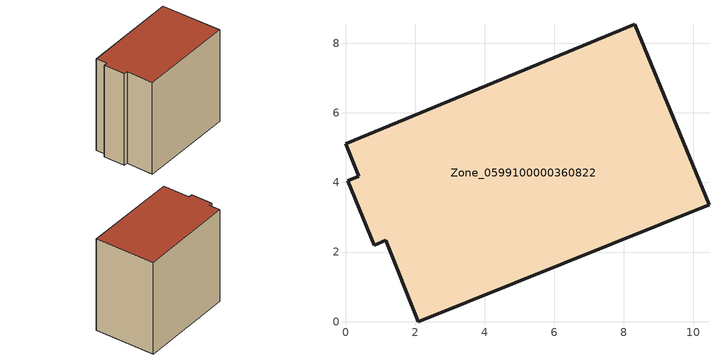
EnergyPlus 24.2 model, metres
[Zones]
Zone_0599100000360822
 floor ground (C_G): 8.32,8.54 10.45,3.36 2.1,0 1.16,2.33 0.83,2.2 0.07,4.05 0.39,4.18 0,5.12 z0
 wall outside (C_F): 0.39,4.18 0.07,4.05 0.83,2.2 1.16,2.33 2.1,0 10.45,3.36 8.32,8.54 0,5.12 0.39,4.18 z0:8.93
 roof outside (C_R): 8.32,8.54 0,5.12 0.39,4.18 0.07,4.05 0.83,2.2 1.16,2.33 2.1,0 10.45,3.36 z8.93
[BUILDING]
Pand.0599100000360822: North Axis=0; Terrain=City; Loads Convergence Tolerance Value=0.04; Temperature Convergence Tolerance Value=0.4; Solar Distribution=FullExterior; Maximum Number of Warmup Days=25; Minimum Number of Warmup Days=1
[Site:Location]
Rotterdam.The.Hague.AP_ZH_NLD Design_Conditions: Latitude=51.96; Longitude=4.45; Time Zone=1; Elevation=-4.5
[SITE:GROUNDTEMPERATURE:BUILDINGSURFACE]
18, 18, 18, 18, 18, 18, 18, 18, 18, 18, 18, 18
[MATERIAL] Thermal Absorptance=0.9; Solar Absorptance=0.7; Visible Absorptance=0.7
Name | Roughness | Thickness | Conductivity | Density | Specific Heat
G.TI.1992-2005 | MediumSmooth | 0.15 | 0.06 | 540 | 1210
F.TI.1992-2005 | Rough | 0.3 | 0.12 | 1920 | 840
R.TI.1992-2005 | MediumRough | 0.2 | 0.08 | 1500 | 1000
[CONSTRUCTION]
C_G: G.TI.1992-2005
C_F: F.TI.1992-2005
C_R: R.TI.1992-2005
[ZONE]
Zone_0599100000360822: Type=1; Multiplier=1; Ceiling Height=Autocalculate; Volume=Autocalculate; Floor Area=autocalculate; Part of Total Floor Area=Yes
[ZONEINFILTRATION:DESIGNFLOWRATE]
Infil_Zone_0599100000360822: Zone or ZoneList or Space or SpaceList=Zone_0599100000360822; Schedule=AlwaysOn; Design Flow Rate Calculation Method=Flow/Area; Flow Rate per Floor Area=0.0015; Constant Term Coefficient=1; Temperature Term Coefficient=0; Velocity Term Coefficient=0; Velocity Squared Term Coefficient=0
[HVACTEMPLATE:ZONE:IDEALLOADSAIRSYSTEM]
Zone_0599100000360822: Maximum Heating Supply Air Temperature=50; Minimum Cooling Supply Air Temperature=13; Maximum Heating Supply Air Humidity Ratio=0.0156; Minimum Cooling Supply Air Humidity Ratio=0.0077; Heating Limit=NoLimit; Cooling Limit=NoLimit; Dehumidification Control Type=ConstantSensibleHeatRatio; Cooling Sensible Heat Ratio=0.7; Dehumidification Setpoint=60; Humidification Control Type=None; Humidification Setpoint=30; Outdoor Air Method=None; Outdoor Air Flow Rate per Person=0.00944; Outdoor Air Flow Rate per Zone Floor Area=0; Outdoor Air Flow Rate per Zone=0; Demand Controlled Ventilation Type=None; Outdoor Air Economizer Type=NoEconomizer; Heat Recovery Type=None; Sensible Heat Recovery Effectiveness=0.7; Latent Heat Recovery Effectiveness=0.65
[ZONECONTROL:THERMOSTAT]
ThermostatControl_Zone_0599100000360822: Zone or ZoneList=Zone_0599100000360822; Control Type Schedule=DualSetpointControlType; Control 1=Thermostat_Zone_0599100000360822; Temperature Difference Between Cutout And Setpoint=0
[THERMOSTATSETPOINT:DUALSETPOINT]
Thermostat_Zone_0599100000360822: Heating Setpoint Temperature Schedule=HeatingSetpoint_Zone_0599100000360822; Cooling Setpoint Temperature Schedule=CoolingSetpoint_Zone_0599100000360822
[SCHEDULE:COMPACT]
HeatingSetpoint_Zone_0599100000360822: Through: 12/31, For: AllDays, Until: 24:00, 21
CoolingSetpoint_Zone_0599100000360822: Through: 12/31, For: AllDays, Until: 24:00, 24
DualSetpointControlType: Through: 12/31, For: AllDays, Until: 24:00, 4
AlwaysOn: Through: 12/31, For: AllDays, Until: 24:00, 1
